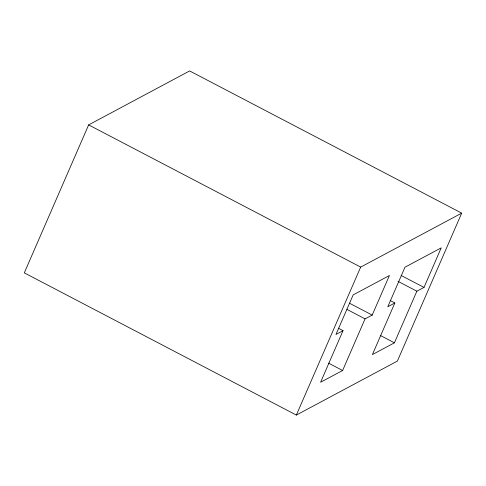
<?xml version="1.0" encoding="UTF-8"?>
<svg xmlns="http://www.w3.org/2000/svg" width="486" height="486" viewBox="0 0 486 486"><rect width="100%" height="100%" fill="white"/><g stroke="black" fill="none" stroke-linecap="round" stroke-linejoin="round"><path stroke-width="0.73" d="M88.64 124.896L24.3 272.865L296.345 415.068L397.36 361.104L461.7 213.135L189.655 70.932L88.64 124.896L360.685 267.1L461.7 213.135M296.345 415.068L360.685 267.1M343.037 330.632L320.602 382.251L342.618 370.49L365.059 318.871L372.203 315.092L389.414 275.519L353.17 294.899L335.96 334.471L343.037 330.632L338.335 328.178M394.845 302.96L372.404 354.58L394.419 342.818L416.86 291.199L424.011 287.42L441.215 247.848L404.972 267.221L387.767 306.8L394.845 302.96L390.137 300.5M401.157 275.477L424.011 287.42M398.046 281.364L416.86 291.199M349.355 303.149L372.203 315.092M346.913 309.388L365.059 318.871M380.313 335.443L394.419 342.818M328.512 363.121L342.618 370.49"/></g></svg>
